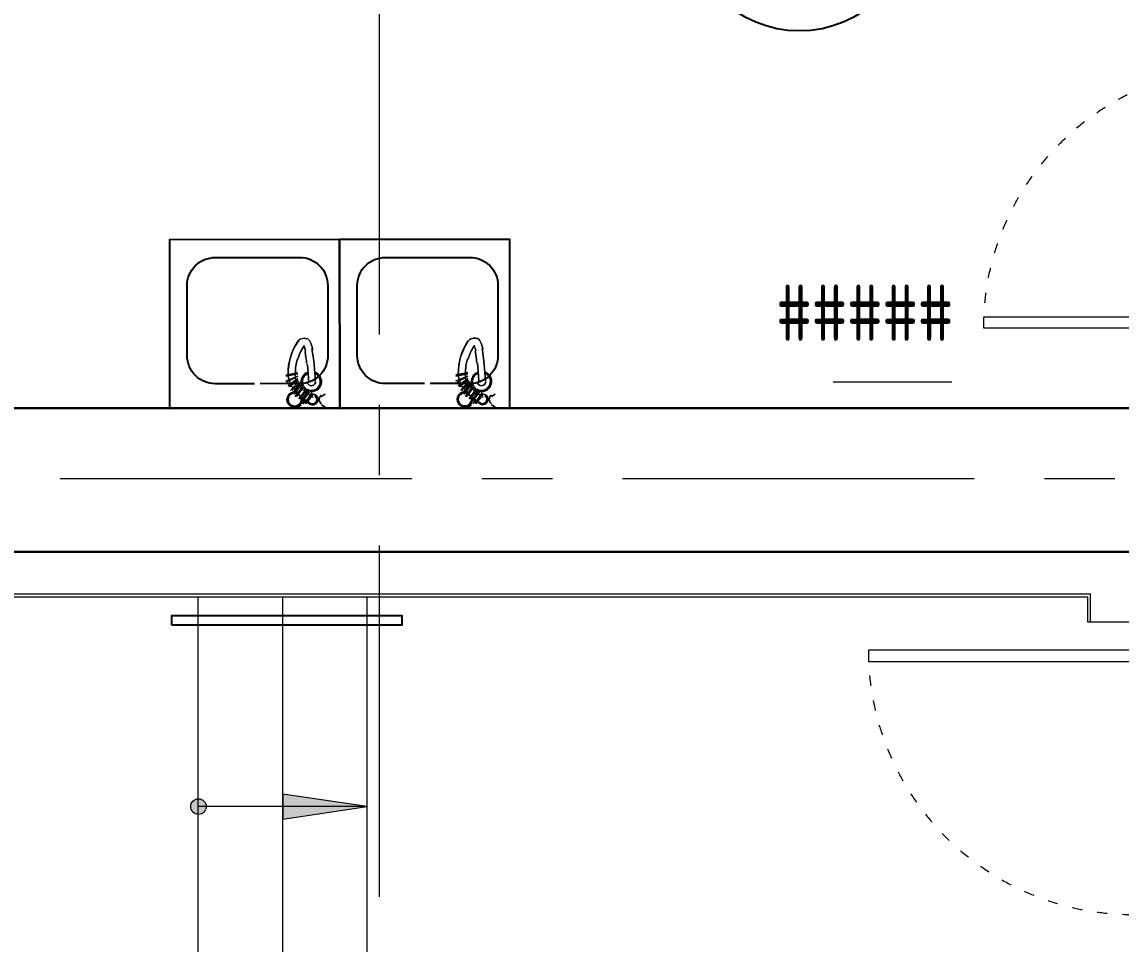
# Model space of a CAD drawing. Header units: millimetres. Extents: x -13407 to 8062823, y -2611 to 109271.
# Drawn here: x -4700 to -788, y 49740 to 53019 of the extents above; entities that cross this region are included whole.
import ezdxf
from ezdxf.enums import TextEntityAlignment as Align

# ---------------------------------------------------------------- set-up
doc = ezdxf.new("R2010")
doc.units = ezdxf.units.MM
doc.linetypes.add('ACAD_ISO03W100', pattern=[30, 12, -18])
doc.linetypes.add('CENTER', pattern=[2, 1.25, -0.25, 0.25, -0.25])
for name, color, linetype, lineweight in [('АР_Двери', 5, 'Continuous', 18), ('АР_Лестницы', 250, 'Continuous', 15), ('АР_Лестницы ограждение', 94, 'Continuous', 25), ('АР_Маркер экспликации', 239, 'Continuous', 13), ('АР_Навесной фасад', 5, 'Continuous', 5), ('АР_Номер помещения', 1, 'Continuous', 25), ('АР_Оси', 193, 'Continuous', 9), ('АР_Помещения_площадь', 19, 'Continuous', 9), ('АР_Сущ Несущая стена', 202, 'Continuous', 30), ('ТХ_пищеблок', 30, 'Continuous', 20)]:
    doc.layers.add(name, color=color, linetype=linetype, lineweight=lineweight)
doc.styles.add('ISOCPEUR', font='isocpeur.ttf', dxfattribs={"width": 0.7})
doc.styles.get("Standard").update_dxf_attribs({"font": 'arial.ttf'})

# ---------------------------------------------------------------- blocks, each defined once
blk = doc.blocks.new('*U374')
blk.add_lwpolyline([(-100, 80), (-100, 1010), (-140, 1010), (-140, 80)], close=True)
for points in [[(-1130, 0), (-1130, 80), (-1075, 80), (-1075, 0), (-1130, 0)], [(-1075, 80), (-1075, 0), (-1015, 0), (-1015, 40), (-1030, 40), (-1030, 80), (-1075, 80)], [(-55, 80), (-55, 0), (-115, 0), (-115, 40), (-100, 40), (-100, 80), (-55, 80)], [(0, 0), (0, 80), (-55, 80), (-55, 0), (0, 0)]]:
    blk.add_lwpolyline(points)
at = {"linetype": 'ACAD_ISO03W100', "ltscale": 3}
blk.add_arc((-100, 80), 930, 90, 180, dxfattribs=at)
blk = doc.blocks.new('*U15')
for points in [[(0, 0), (0, -80), (55, -80), (55, 0), (0, 0)], [(55, -80), (55, 0), (115, 0), (115, -40), (100, -40), (100, -80), (55, -80)], [(1085, -80), (1085, 0), (1025, 0), (1025, -40), (1040, -40), (1040, -80), (1085, -80)], [(1140, 0), (1140, -80), (1085, -80), (1085, 0), (1140, 0)]]:
    blk.add_lwpolyline(points)
blk.add_lwpolyline([(100, -80), (100, -1020), (140, -1020), (140, -80)], close=True)
at = {"linetype": 'ACAD_ISO03W100', "ltscale": 3}
blk.add_arc((100, -80), 940, 270, 0, dxfattribs=at)
blk = doc.blocks.new('*U24')
h = blk.add_hatch(color=256)
h.dxf.hatch_style = 1
h.paths.add_polyline_path([(300, -44.3), (300, 44.3), (600, 0)])
h = blk.add_hatch(color=256)
h.dxf.hatch_style = 1
edge = h.paths.add_edge_path()
edge.add_arc((0, 0), 27.6, 359.64, 719.64)
blk.add_line((600, 0), (0, 0))
blk.add_lwpolyline([(300, 44.3), (300, -44.3), (600, 0), (300, 44.3)])
blk.add_circle((0, 0), 27.6)
blk = doc.blocks.new('*U48')
at = {"layer": 'АР_Номер помещения', "color": 7}
blk.add_circle((3509.9, -2299.4), 400, dxfattribs=at)
at = {"layer": 'АР_Помещения_площадь', "color": 7}
blk.add_line((4051.7, -3948.3), (3629.4, -3948.3), dxfattribs=at)
at = {"color": 7, "style": 'ISOCPEUR', "width": 0.7, "flags": 1}
blk.add_attdef('КАТЕГОРИЯ', (-499.2, -2092.2), '', height=250, dxfattribs=at)
at = {"layer": 'АР_Номер помещения', "color": 7, "style": 'ISOCPEUR', "width": 0.7}
blk.add_attdef('НОМЕР_ПОМЕЩЕНИЯ', text='', height=300, dxfattribs=at).set_placement((3509.9, -2299.4), align=Align.MIDDLE_CENTER)
at = {"layer": 'АР_Помещения_площадь', "color": 7, "lineweight": 30, "width": 0.7, "flags": 104}
blk.add_attdef('ИМЯ_ПОМЕЩЕНИЯ', text='', height=100, dxfattribs=at).set_placement((157.6, 1217.1), align=Align.MIDDLE_CENTER)
at = {"layer": 'АР_Помещения_площадь', "color": 7, "style": 'ISOCPEUR', "width": 0.7}
blk.add_attdef('ПЛОЩАДЬ_ПОМЕЩЕНИЯ', text='', height=200, dxfattribs=at).set_placement((4056.6, -3701.8), align=Align.MIDDLE_RIGHT)

msp = doc.modelspace()

# ---------------------------------------------------------------- linework, layer by layer
at = {"layer": 'АР_Лестницы', "ltscale": 100}
for points in [[(-4073.1, 49475.6), (-4073.1, 50975)], [(-4073.1, 46144.7), (-4073.1, 49475.6), (-3472, 49475.6), (-3472, 50975)], [(-3772.6, 49475.6), (-3772.6, 50975)]]:
    msp.add_lwpolyline(points, dxfattribs=at)
at = {"layer": 'АР_Лестницы ограждение', "lineweight": 25}
msp.add_lwpolyline([(-4166.3, 50873.8), (-4166.3, 50907.7), (-3349.2, 50907.7), (-3349.2, 50873.8)], close=True, dxfattribs=at)
at = {"layer": 'АР_Навесной фасад', "ltscale": 100}
for p, q in [((-6850.1, 50975), (-910.2, 50975)), ((-6840.1, 50985), (-900.2, 50985)), ((-910.2, 50885), (-910.2, 50975)), ((-900.2, 50885), (-900.2, 50985))]:
    msp.add_line(p, q, dxfattribs=at)
at = {"layer": 'АР_Навесной фасад', "color": 18, "ltscale": 100, "true_color": 0x000000}
msp.add_lwpolyline([(-750.2, 50885), (-910.2, 50885)], dxfattribs=at)
at = {"layer": 'АР_Оси', "linetype": 'CENTER', "ltscale": 1000}
for p, q in [((-3430.1, 79157.5), (-3430.1, 23425.1)), ((-12563.8, 51395), (70614.6, 51395))]:
    msp.add_line(p, q, dxfattribs=at)
at = {"layer": 'АР_Сущ Несущая стена', "ltscale": 100}
for p, q in [((-6180.1, 51645), (-110.2, 51645)), ((-6690.1, 51135), (-750.2, 51135))]:
    msp.add_line(p, q, dxfattribs=at)
at = {"layer": 'ТХ_пищеблок', "color": 132, "linetype": 'ByBlock', "lineweight": -2, "ltscale": 100}
for points in [[(-4174.9, 51644.5), (-3569.9, 51645), (-3570.4, 52245), (-4175.4, 52244.5), (-4174.9, 51644.5)], [(-3569.9, 51644.7), (-2964.9, 51645.3), (-2965.4, 52245.3), (-3570.4, 52244.7), (-3569.9, 51644.7)]]:
    msp.add_lwpolyline(points, dxfattribs=at)
for points in [[(-3873, 51732.5), (-4012.2, 51732.3, -0.414214), (-4112.3, 51832.3), (-4112.5, 52081.1, -0.414214), (-4012.6, 52181.2), (-3712.3, 52181.4, -0.414214), (-3612.2, 52081.5), (-3612, 51832.7, -0.414214), (-3711.9, 51732.6), (-3853, 51732.5)], [(-3268, 51732.7), (-3407.2, 51732.6, -0.414214), (-3507.3, 51832.5), (-3507.5, 52081.3, -0.414214), (-3407.6, 52181.4), (-3107.3, 52181.7, -0.414214), (-3007.2, 52081.8), (-3007, 51833, -0.414214), (-3106.9, 51732.9), (-3248, 51732.7)]]:
    msp.add_lwpolyline(points, format="xyb", dxfattribs=at)
at = {"layer": 'ТХ_пищеблок', "color": 132, "lineweight": 0}
for points in [[(-3719.3, 51882.9, -0.098402), (-3707.5, 51893.2, 0.098402), (-3718.8, 51881.8, 0.153885), (-3753.1, 51766, -0.153885), (-3719.3, 51882.9)], [(-3114.3, 51883.2, -0.098402), (-3102.5, 51893.5, 0.098402), (-3113.8, 51882.1, 0.153885), (-3148.1, 51766.2, -0.153885), (-3114.3, 51883.2)], [(-3675.7, 51663.7, -0.016359), (-3695.4, 51676.7, 0.016359), (-3674.4, 51664, 1.000109), (-3658.3, 51688.9, -1.000109), (-3675.7, 51663.7)], [(-3070.7, 51664, -0.016359), (-3090.4, 51676.9, 0.016359), (-3069.4, 51664.3, 1.000109), (-3053.3, 51689.1, -1.000109), (-3070.7, 51664)]]:
    msp.add_lwpolyline(points, format="xyb", dxfattribs=at)
for points in [[(-3697.7, 51865, 0.086562), (-3718.6, 51819.5, -0.086562)], [(-3686.6, 51891.8, 0.263202), (-3705.3, 51891.9, -0.263202)], [(-3691.2, 51847.7, 0.048642), (-3697, 51868.7, -0.048642)], [(-3676.2, 51884.6, 0.128446), (-3685.9, 51894.6, -0.128446)], [(-3665.8, 51854.5, 0.076793), (-3675.5, 51883.2, -0.076793)], [(-3092.7, 51865.3, 0.086562), (-3113.6, 51819.7, -0.086562)], [(-3081.6, 51892.1, 0.263202), (-3100.3, 51892.1, -0.263202)], [(-3086.2, 51848, 0.048642), (-3092, 51869, -0.048642)], [(-3071.2, 51884.8, 0.128446), (-3080.9, 51894.8, -0.128446)], [(-3060.8, 51854.8, 0.076793), (-3070.5, 51883.5, -0.076793)], [(-3687.4, 51805.2, 0.021688), (-3693.1, 51846.9, -0.021688)], [(-3656.6, 51742.4, 0.030153), (-3668.5, 51856.8, -0.030153)], [(-3082.4, 51805.4, 0.021688), (-3088.1, 51847.1, -0.021688)], [(-3051.6, 51742.7, 0.030153), (-3063.5, 51857.1, -0.030153)], [(-3720.2, 51820.5, 0.073497), (-3727.7, 51769.7, -0.073497)], [(-3680.2, 51739.9, 0.008531), (-3685, 51803.5, -0.008531)], [(-3115.2, 51820.7, 0.073497), (-3122.7, 51770, -0.073497)], [(-3075.2, 51740.2, 0.008531), (-3080, 51803.8, -0.008531)], [(-3752.9, 51764, 0.043708), (-3750.6, 51748.3, -0.043708)], [(-3686.6, 51772.1, 0.423103), (-3702.3, 51722.9, -0.423103)], [(-3685.4, 51768, 0.413779), (-3698.7, 51725.1, -0.413779)], [(-3687.5, 51713, 1.108707), (-3659.6, 51769.7, -1.108707)], [(-3676.6, 51704.4, 0.921844), (-3659, 51773.9, -0.921844)], [(-3147.9, 51764.3, 0.043708), (-3145.6, 51748.6, -0.043708)], [(-3081.6, 51772.4, 0.423103), (-3097.3, 51723.2, -0.423103)], [(-3080.4, 51768.2, 0.413779), (-3093.7, 51725.4, -0.413779)], [(-3082.5, 51713.3, 1.108707), (-3054.6, 51769.9, -1.108707)], [(-3071.6, 51704.7, 0.921844), (-3054, 51774.2, -0.921844)], [(-3749.6, 51744.6, 0.038822), (-3744.8, 51731.5, -0.038822)], [(-3743.1, 51728, 0.030446), (-3737.5, 51718.5, -0.030446)], [(-3732.9, 51716.5, 0.021049), (-3726.3, 51708.3, -0.021049)], [(-3700, 51719.2, 0.071236), (-3693, 51711.8, -0.071236)], [(-3696.9, 51722.2, 0.075801), (-3690.5, 51715.2, -0.075801)], [(-3689.8, 51709.5, 0.071497), (-3680.4, 51705.3, -0.071497)], [(-3685.4, 51739.9, 1.000049), (-3655.8, 51739.9, -1.000049)], [(-3144.6, 51744.9, 0.038822), (-3139.8, 51731.7, -0.038822)], [(-3138.1, 51728.2, 0.030446), (-3132.5, 51718.8, -0.030446)], [(-3127.9, 51716.7, 0.021049), (-3121.3, 51708.6, -0.021049)], [(-3095, 51719.5, 0.071236), (-3088, 51712.1, -0.071236)], [(-3091.9, 51722.5, 0.075801), (-3085.5, 51715.4, -0.075801)], [(-3084.8, 51709.8, 0.071497), (-3075.4, 51705.6, -0.071497)], [(-3080.4, 51740.2, 1.000049), (-3050.8, 51740.2, -1.000049)], [(-3728.7, 51703.9, 3.349514), (-3704.2, 51686.3, -3.349514)], [(-3732.4, 51699.6, 2.5734), (-3707, 51681, -2.5734)], [(-3717.6, 51696.2, 0.121122), (-3728.1, 51699.6, -0.121122)], [(-3723.8, 51705.5, 0.020071), (-3716.6, 51698.4, -0.020071)], [(-3716.6, 51692.9, 0.006867), (-3709.1, 51686.9, -0.006867)], [(-3708.5, 51685.6, 0.111571), (-3714.5, 51693.9, -0.111571)], [(-3706.1, 51684.6, 0.006878), (-3698.4, 51678.9, -0.006878)], [(-3701.5, 51661.1, 0.232603), (-3693.9, 51676.1, -0.232603)], [(-3685.3, 51674.4, 0.039911), (-3684.7, 51671.5, -0.039911)], [(-3684.2, 51669.7, 1.879148), (-3665.9, 51695.5, -1.879148)], [(-3683.2, 51667.6, 1.639573), (-3663.7, 51695.3, -1.639573)], [(-3635.4, 51691.7, 0.502962), (-3635.4, 51661.2, -0.502962)], [(-3123.7, 51704.2, 3.349514), (-3099.2, 51686.6, -3.349514)], [(-3127.4, 51699.8, 2.5734), (-3102, 51681.3, -2.5734)], [(-3112.6, 51696.5, 0.121122), (-3123.1, 51699.9, -0.121122)], [(-3118.8, 51705.8, 0.020071), (-3111.6, 51698.7, -0.020071)], [(-3111.6, 51693.2, 0.006867), (-3104.1, 51687.2, -0.006867)], [(-3103.5, 51685.9, 0.111571), (-3109.5, 51694.2, -0.111571)], [(-3101.1, 51684.9, 0.006878), (-3093.4, 51679.1, -0.006878)], [(-3096.5, 51661.4, 0.232603), (-3088.9, 51676.4, -0.232603)], [(-3080.3, 51674.7, 0.039911), (-3079.7, 51671.7, -0.039911)], [(-3079.2, 51669.9, 1.879148), (-3060.9, 51695.7, -1.879148)], [(-3078.2, 51667.9, 1.639573), (-3058.7, 51695.6, -1.639573)], [(-3030.4, 51692, 0.502962), (-3030.4, 51661.4, -0.502962)]]:
    msp.add_lwpolyline(points, format="xyb", close=True, dxfattribs=at)
for points in [[(-3719.2, 51771.6), (-3761.6, 51763.2)], [(-3761.6, 51758.9), (-3719.2, 51767.4)], [(-3719.2, 51758.9), (-3761.6, 51742), (-3719.2, 51758.9), (-3757.3, 51737.8)], [(-3719.2, 51750.5), (-3753.1, 51725.1)], [(-3748.9, 51720.9), (-3719.2, 51746.2)], [(-3727.7, 51763.2), (-3727.7, 51758.9)], [(-3727.7, 51754.7), (-3727.7, 51750.5), (-3723.5, 51746.2), (-3727.7, 51750.5)], [(-3114.2, 51771.9), (-3156.6, 51763.4)], [(-3156.6, 51759.2), (-3114.2, 51767.7)], [(-3114.2, 51759.2), (-3156.6, 51742.3), (-3114.2, 51759.2), (-3152.3, 51738)], [(-3114.2, 51750.7), (-3148.1, 51725.4)], [(-3143.9, 51721.1), (-3114.2, 51746.5)], [(-3122.7, 51763.4), (-3122.7, 51759.2)], [(-3122.7, 51755), (-3122.7, 51750.7), (-3118.5, 51746.5), (-3122.7, 51750.7)], [(-3715, 51742), (-3744.6, 51708.2)], [(-3740.4, 51708.2), (-3710.8, 51737.8)], [(-3710.8, 51733.5), (-3736.2, 51699.7)], [(-3731.9, 51695.5), (-3706.6, 51729.3)], [(-3702.3, 51720.9), (-3727.7, 51687)], [(-3723.5, 51742), (-3723.5, 51737.8), (-3719.2, 51733.5), (-3715, 51729.3), (-3715, 51725.1), (-3715, 51729.3), (-3719.2, 51733.5), (-3723.5, 51737.8)], [(-3723.5, 51687), (-3698.1, 51720.9)], [(-3689.6, 51712.4), (-3715, 51678.5)], [(-3710.8, 51720.9), (-3706.6, 51720.9), (-3706.6, 51716.6), (-3706.6, 51720.9)], [(-3710.8, 51678.5), (-3685.4, 51712.4)], [(-3681.2, 51708.2), (-3706.6, 51670.1)], [(-3702.3, 51712.4), (-3698.1, 51708.2), (-3693.9, 51708.2), (-3698.1, 51708.2)], [(-3110, 51742.3), (-3139.6, 51708.4)], [(-3135.4, 51708.4), (-3105.8, 51738)], [(-3105.8, 51733.8), (-3131.2, 51700)], [(-3126.9, 51695.7), (-3101.6, 51729.6)], [(-3097.3, 51721.1), (-3122.7, 51687.3)], [(-3118.5, 51742.3), (-3118.5, 51738), (-3114.2, 51733.8), (-3110, 51729.6), (-3110, 51725.4), (-3110, 51729.6), (-3114.2, 51733.8), (-3118.5, 51738)], [(-3118.5, 51687.3), (-3093.1, 51721.1)], [(-3084.6, 51712.7), (-3110, 51678.8)], [(-3105.8, 51721.1), (-3101.6, 51721.1), (-3101.6, 51716.9), (-3101.6, 51721.1)], [(-3105.8, 51678.8), (-3080.4, 51712.7)], [(-3076.2, 51708.4), (-3101.6, 51670.3)], [(-3097.3, 51712.7), (-3093.1, 51708.4), (-3088.9, 51708.4), (-3093.1, 51708.4)], [(-3702.3, 51670.1), (-3676.9, 51703.9)], [(-3693.9, 51703.9), (-3685.4, 51699.7)], [(-3668.5, 51699.7), (-3693.9, 51661.6)], [(-3689.6, 51661.6), (-3664.2, 51695.5)], [(-3672.7, 51691.2), (-3664.2, 51682.8), (-3672.7, 51691.2), (-3681.2, 51695.5)], [(-3634.6, 51687), (-3621.9, 51695.5)], [(-3097.3, 51670.3), (-3071.9, 51704.2)], [(-3088.9, 51704.2), (-3080.4, 51700)], [(-3063.5, 51700), (-3088.9, 51661.9)], [(-3084.6, 51661.9), (-3059.2, 51695.7)], [(-3067.7, 51691.5), (-3059.2, 51683), (-3067.7, 51691.5), (-3076.2, 51695.7)], [(-3029.6, 51687.3), (-3016.9, 51695.7)], [(-3706.6, 51657.4), (-3715, 51648.9)], [(-3634.6, 51657.4), (-3621.9, 51648.9)], [(-3101.6, 51657.7), (-3110, 51649.2)], [(-3029.6, 51657.7), (-3016.9, 51649.2)]]:
    msp.add_lwpolyline(points, close=True, dxfattribs=at)

# ---------------------------------------------------------------- block references
at = {"layer": 'АР_Двери', "xscale": -1, "rotation": 90}
msp.add_blockref('*U374', (-270.1, 51830.3), dxfattribs=at)
at = {"layer": 'АР_Двери', "rotation": 270}
msp.add_blockref('*U15', (-670.2, 50885), dxfattribs=at)
at = {"layer": 'АР_Лестницы', "ltscale": 100}
msp.add_blockref('*U24', (-4072, 50228.7), dxfattribs=at)
at = {"layer": 'АР_Маркер экспликации'}
ref = msp.add_blockref('*U48', (-5444.9, 55686.1), dxfattribs=at)
ref.add_attrib('НОМЕР_ПОМЕЩЕНИЯ', '149', dxfattribs={"layer": 'АР_Номер помещения', "color": 7, "height": 300, "style": 'ISOCPEUR', "width": 0.7}).set_placement((-1934.9, 53386.6), align=Align.MIDDLE_CENTER)
ref.add_attrib('ПЛОЩАДЬ_ПОМЕЩЕНИЯ', '#####', dxfattribs={"layer": 'АР_Помещения_площадь', "color": 7, "height": 200, "style": 'ISOCPEUR', "width": 0.7}).set_placement((-1388.3, 51984.3), align=Align.MIDDLE_RIGHT)

doc.saveas('drawing.dxf')
